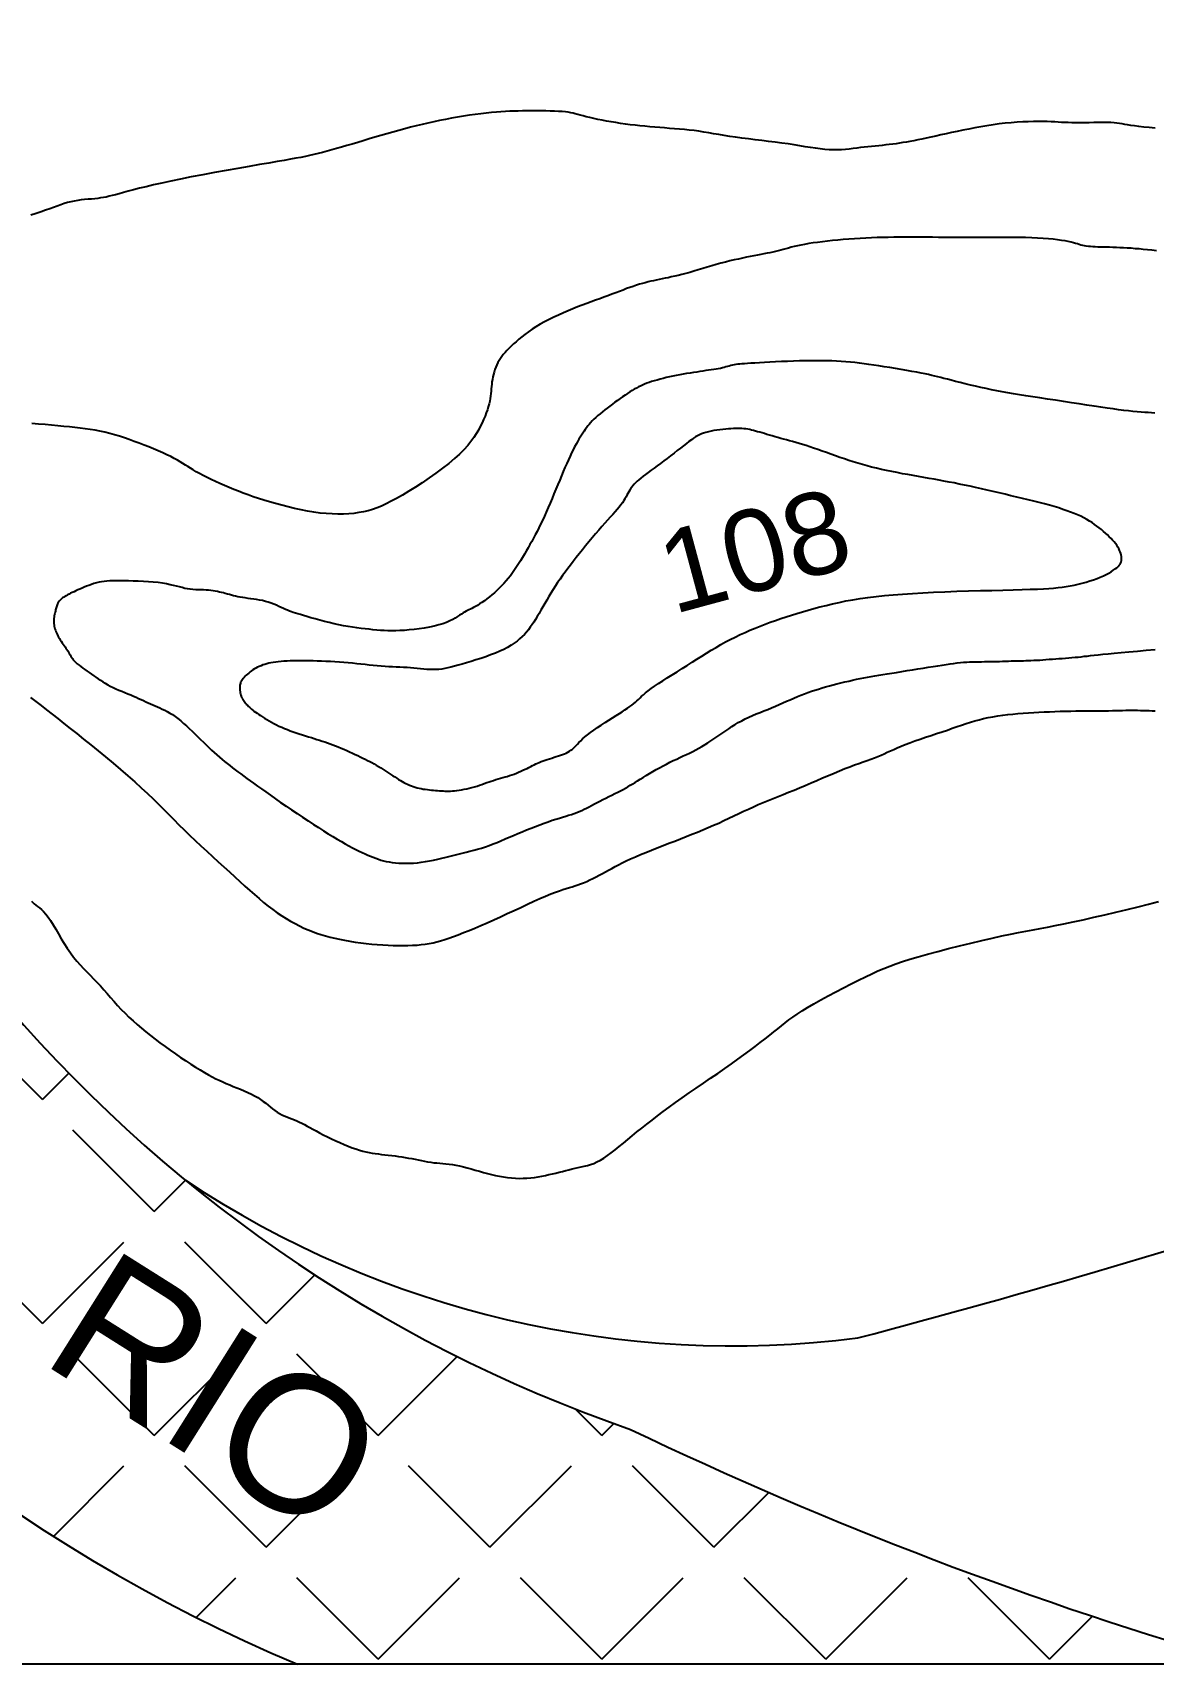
# Model space of a CAD drawing. Header units: millimetres. Extents: x 1542 to 2081, y 3896 to 4401.
# Drawn here: x 1630.3 to 1746.4, y 3895.8 to 4064.7 of the extents above; entities that cross this region are included whole.
import ezdxf

# ---------------------------------------------------------------- set-up
doc = ezdxf.new("R2010")
doc.units = ezdxf.units.MM
doc.styles.get("Standard").update_dxf_attribs({"font": 'arial.ttf'})

msp = doc.modelspace()

# ---------------------------------------------------------------- hatches: boundary and pattern name
h = msp.add_hatch()
h.set_pattern_fill('ANGLE', color=256, scale=2.346326, angle=45, style=0)
h.set_pattern_definition([(45, (1225.706, 3061.898), (-11.58884, 11.58884), [11.91934, -4.46975]), (135, (1225.706, 3061.898), (-11.58884, -11.58884), [11.91934, -4.46975])])
h.paths.add_polyline_path([(1794.44, 4379.83, -0.040356), (1693.8, 4370.17, 0.128716), (1615.81, 4351.61, 0.1728), (1577.28, 4306.39, 0.107248), (1550.97, 4109.78, -0.0141), (1553.17, 4040.29, 0.279212), (1657.74, 3895.78), (1756.1, 3895.78, -0.041783), (1692.25, 3920.11, -0.278954), (1593.21, 4039.08, 0.006976), (1590.43, 4113.05, -0.107921), (1614.09, 4292.44, -0.169399), (1634.94, 4317.2, -0.128644), (1693.59, 4330.8, 0.011402), (1723.97, 4331.91), (1722.94, 4344.14), (1743.74, 4345.89), (1744.78, 4333.48, 0.021898), (1802.62, 4341.3, 0.022463), (1855.21, 4356.72, 0.1186), (1926.58, 4401.1), (1860.63, 4401.1, -0.0272), (1842.45, 4393.96, -0.021929)])
h.paths.add_polyline_path([(1612.43, 4317.03), (1603.99, 4311.25), (1606.24, 4321.23), (1607.78, 4316.83)], flags=16)
h.paths.add_polyline_path([(1623.66, 3947.79), (1628.37, 3938.7), (1618.74, 3942.15), (1623.29, 3943.14)], flags=16)
h.paths.add_polyline_path([(1637.31, 3944.03), (1670.87, 3922.88), (1659.32, 3904.56), (1625.76, 3925.7)], flags=24)

# ---------------------------------------------------------------- linework, layer by layer
for points in [[(1541.71, 4401.1), (2080.78, 4401.1), (2080.78, 3895.78), (1541.71, 3895.78)], [(1652.97, 3998.64), (1652.83, 3998.53), (1652.69, 3998.42), (1652.56, 3998.31), (1652.43, 3998.2), (1652.32, 3998.08), (1652.21, 3997.97), (1652.12, 3997.86), (1652.04, 3997.76), (1651.97, 3997.66), (1651.91, 3997.56), (1651.86, 3997.47), (1651.83, 3997.37), (1651.8, 3997.28), (1651.78, 3997.18), (1651.77, 3997.08), (1651.77, 3996.98), (1651.77, 3996.86), (1651.77, 3996.75), (1651.78, 3996.63), (1651.8, 3996.51), (1651.82, 3996.38), (1651.85, 3996.26), (1651.88, 3996.14), (1651.92, 3996.02), (1651.97, 3995.91), (1652.02, 3995.8), (1652.08, 3995.7), (1652.14, 3995.6), (1652.21, 3995.5), (1652.28, 3995.4), (1652.35, 3995.31), (1652.43, 3995.22), (1652.51, 3995.14), (1652.59, 3995.05), (1652.68, 3994.96), (1652.77, 3994.87), (1652.87, 3994.78), (1652.99, 3994.69), (1653.11, 3994.59), (1653.24, 3994.48), (1653.39, 3994.37), (1653.56, 3994.26), (1653.73, 3994.13), (1653.92, 3994.01), (1654.13, 3993.88), (1654.34, 3993.74), (1654.56, 3993.61), (1654.8, 3993.47), (1655.04, 3993.34), (1655.3, 3993.2), (1655.56, 3993.07), (1655.83, 3992.93), (1656.11, 3992.81), (1656.4, 3992.68), (1656.7, 3992.56), (1657, 3992.44), (1657.31, 3992.32), (1657.62, 3992.22), (1657.93, 3992.11), (1658.25, 3992.01), (1658.56, 3991.91), (1658.87, 3991.82), (1659.18, 3991.73), (1659.47, 3991.64), (1659.76, 3991.55), (1660.04, 3991.47), (1660.31, 3991.38), (1660.59, 3991.29), (1660.85, 3991.2), (1661.13, 3991.1), (1661.4, 3991), (1661.68, 3990.89), (1661.96, 3990.78), (1662.26, 3990.65), (1662.55, 3990.53), (1662.85, 3990.4), (1663.14, 3990.26), (1663.43, 3990.13), (1663.71, 3990), (1663.99, 3989.87), (1664.25, 3989.74), (1664.51, 3989.62), (1664.76, 3989.5), (1665, 3989.38), (1665.23, 3989.26), (1665.46, 3989.14), (1665.69, 3989.01), (1665.91, 3988.89), (1666.14, 3988.75), (1666.36, 3988.62), (1666.58, 3988.48), (1666.79, 3988.34), (1667.01, 3988.2), (1667.22, 3988.06), (1667.42, 3987.92), (1667.63, 3987.79), (1667.82, 3987.66), (1668.02, 3987.53), (1668.21, 3987.41), (1668.4, 3987.3), (1668.58, 3987.19), (1668.77, 3987.09), (1668.96, 3986.99), (1669.15, 3986.9), (1669.34, 3986.82), (1669.54, 3986.74), (1669.74, 3986.67), (1669.94, 3986.61), (1670.14, 3986.55), (1670.35, 3986.5), (1670.56, 3986.45), (1670.77, 3986.41), (1670.98, 3986.38), (1671.2, 3986.35), (1671.41, 3986.32), (1671.62, 3986.3), (1671.84, 3986.28), (1672.04, 3986.26), (1672.25, 3986.25), (1672.44, 3986.23), (1672.63, 3986.22), (1672.82, 3986.21), (1673.01, 3986.2), (1673.19, 3986.19), (1673.39, 3986.19), (1673.58, 3986.2), (1673.79, 3986.21), (1674.01, 3986.22), (1674.24, 3986.25), (1674.49, 3986.28), (1674.74, 3986.33), (1675.01, 3986.38), (1675.27, 3986.43), (1675.54, 3986.49), (1675.81, 3986.56), (1676.08, 3986.64), (1676.34, 3986.72), (1676.59, 3986.8), (1676.84, 3986.89), (1677.09, 3986.98), (1677.34, 3987.07), (1677.58, 3987.15), (1677.82, 3987.24), (1678.06, 3987.31), (1678.29, 3987.39), (1678.53, 3987.46), (1678.77, 3987.52), (1679, 3987.59), (1679.24, 3987.66), (1679.47, 3987.72), (1679.71, 3987.8), (1679.95, 3987.88), (1680.18, 3987.96), (1680.42, 3988.05), (1680.65, 3988.15), (1680.88, 3988.25), (1681.1, 3988.35), (1681.32, 3988.45), (1681.53, 3988.55), (1681.72, 3988.65), (1681.91, 3988.74), (1682.09, 3988.83), (1682.27, 3988.92), (1682.44, 3989.01), (1682.61, 3989.09), (1682.79, 3989.17), (1682.98, 3989.25), (1683.18, 3989.33), (1683.39, 3989.41), (1683.62, 3989.48), (1683.85, 3989.55), (1684.08, 3989.62), (1684.32, 3989.7), (1684.55, 3989.77), (1684.78, 3989.84), (1684.99, 3989.91), (1685.2, 3989.99), (1685.39, 3990.06), (1685.57, 3990.14), (1685.74, 3990.23), (1685.9, 3990.32), (1686.05, 3990.42), (1686.2, 3990.52), (1686.34, 3990.64), (1686.47, 3990.77), (1686.61, 3990.91), (1686.75, 3991.06), (1686.9, 3991.22), (1687.08, 3991.4), (1687.28, 3991.6), (1687.51, 3991.8), (1687.78, 3992.03), (1688.09, 3992.26), (1688.44, 3992.51), (1688.81, 3992.77), (1689.2, 3993.03), (1689.6, 3993.29), (1690, 3993.54), (1690.38, 3993.79), (1690.74, 3994.02), (1691.08, 3994.23), (1691.38, 3994.42), (1691.66, 3994.61), (1691.92, 3994.78), (1692.15, 3994.94), (1692.37, 3995.09), (1692.56, 3995.24), (1692.74, 3995.39), (1692.9, 3995.54), (1693.06, 3995.69), (1693.22, 3995.84), (1693.39, 3996.01), (1693.58, 3996.18), (1693.8, 3996.37), (1694.06, 3996.58), (1694.36, 3996.81), (1694.72, 3997.06), (1695.12, 3997.34), (1695.57, 3997.62), (1696.04, 3997.93), (1696.54, 3998.24), (1697.05, 3998.56), (1697.58, 3998.88), (1698.09, 3999.21), (1698.61, 3999.53), (1699.11, 3999.85), (1699.61, 4000.17), (1700.1, 4000.48), (1700.6, 4000.78), (1701.09, 4001.08), (1701.58, 4001.36), (1702.08, 4001.64), (1702.57, 4001.9), (1703.08, 4002.15), (1703.58, 4002.4), (1704.1, 4002.63), (1704.61, 4002.85), (1705.13, 4003.07), (1705.65, 4003.28), (1706.18, 4003.48), (1706.71, 4003.68), (1707.25, 4003.87), (1707.79, 4004.06), (1708.34, 4004.24), (1708.9, 4004.42), (1709.46, 4004.6), (1710.04, 4004.77), (1710.63, 4004.94), (1711.23, 4005.11), (1711.85, 4005.27), (1712.49, 4005.43), (1713.15, 4005.59), (1713.83, 4005.74), (1714.53, 4005.88), (1715.27, 4006.01), (1716.03, 4006.13), (1716.83, 4006.25), (1717.66, 4006.35), (1718.54, 4006.44), (1719.45, 4006.53), (1720.42, 4006.6), (1721.43, 4006.67), (1722.5, 4006.73), (1723.62, 4006.79), (1724.8, 4006.84), (1726.02, 4006.88), (1727.25, 4006.92), (1728.47, 4006.95), (1729.66, 4006.98), (1730.8, 4007.01), (1731.85, 4007.04), (1732.8, 4007.07), (1733.64, 4007.09), (1734.37, 4007.12), (1735, 4007.15), (1735.56, 4007.18), (1736.05, 4007.22), (1736.51, 4007.27), (1736.94, 4007.32), (1737.35, 4007.38), (1737.77, 4007.45), (1738.19, 4007.53), (1738.61, 4007.63), (1739.02, 4007.73), (1739.43, 4007.83), (1739.82, 4007.95), (1740.2, 4008.07), (1740.56, 4008.2), (1740.89, 4008.34), (1741.21, 4008.48), (1741.5, 4008.62), (1741.77, 4008.77), (1742.01, 4008.91), (1742.23, 4009.06), (1742.42, 4009.2), (1742.59, 4009.33), (1742.73, 4009.46), (1742.84, 4009.58), (1742.93, 4009.7), (1743, 4009.82), (1743.05, 4009.95), (1743.08, 4010.07), (1743.1, 4010.2), (1743.1, 4010.34), (1743.08, 4010.48), (1743.06, 4010.63), (1743.02, 4010.79), (1742.96, 4010.96), (1742.89, 4011.12), (1742.81, 4011.3), (1742.71, 4011.47), (1742.6, 4011.65), (1742.47, 4011.83), (1742.33, 4012), (1742.17, 4012.18), (1742, 4012.36), (1741.82, 4012.54), (1741.63, 4012.72), (1741.43, 4012.91), (1741.22, 4013.09), (1741, 4013.27), (1740.77, 4013.45), (1740.54, 4013.63), (1740.29, 4013.81), (1740.03, 4013.99), (1739.76, 4014.16), (1739.48, 4014.33), (1739.18, 4014.49), (1738.87, 4014.65), (1738.54, 4014.8), (1738.19, 4014.95), (1737.82, 4015.09), (1737.43, 4015.23), (1737.02, 4015.37), (1736.58, 4015.51), (1736.11, 4015.65), (1735.62, 4015.79), (1735.1, 4015.93), (1734.56, 4016.07), (1734, 4016.21), (1733.43, 4016.35), (1732.84, 4016.49), (1732.24, 4016.64), (1731.63, 4016.78), (1731.02, 4016.93), (1730.4, 4017.07), (1729.79, 4017.22), (1729.18, 4017.36), (1728.57, 4017.5), (1727.98, 4017.63), (1727.4, 4017.76), (1726.83, 4017.88), (1726.28, 4017.99), (1725.74, 4018.1), (1725.22, 4018.2), (1724.7, 4018.29), (1724.19, 4018.39), (1723.67, 4018.48), (1723.15, 4018.57), (1722.62, 4018.66), (1722.07, 4018.76), (1721.52, 4018.86), (1720.96, 4018.96), (1720.4, 4019.06), (1719.85, 4019.17), (1719.29, 4019.28), (1718.75, 4019.39), (1718.22, 4019.51), (1717.71, 4019.63), (1717.21, 4019.75), (1716.73, 4019.88), (1716.25, 4020.01), (1715.78, 4020.15), (1715.31, 4020.29), (1714.85, 4020.44), (1714.38, 4020.59), (1713.92, 4020.75), (1713.45, 4020.91), (1712.98, 4021.08), (1712.52, 4021.25), (1712.07, 4021.41), (1711.63, 4021.56), (1711.2, 4021.71), (1710.79, 4021.85), (1710.41, 4021.98), (1710.04, 4022.09), (1709.69, 4022.2), (1709.35, 4022.3), (1709.02, 4022.39), (1708.71, 4022.47), (1708.4, 4022.56), (1708.09, 4022.64), (1707.79, 4022.72), (1707.49, 4022.81), (1707.2, 4022.89), (1706.92, 4022.97), (1706.64, 4023.05), (1706.37, 4023.13), (1706.11, 4023.21), (1705.86, 4023.28), (1705.63, 4023.35), (1705.4, 4023.41), (1705.19, 4023.47), (1704.98, 4023.53), (1704.78, 4023.58), (1704.58, 4023.62), (1704.38, 4023.66), (1704.18, 4023.69), (1703.98, 4023.71), (1703.78, 4023.73), (1703.57, 4023.74), (1703.35, 4023.75), (1703.13, 4023.74), (1702.89, 4023.74), (1702.64, 4023.72), (1702.37, 4023.7), (1702.09, 4023.68), (1701.79, 4023.65), (1701.49, 4023.61), (1701.18, 4023.57), (1700.88, 4023.52), (1700.59, 4023.47), (1700.31, 4023.41), (1700.05, 4023.34), (1699.81, 4023.27), (1699.59, 4023.19), (1699.39, 4023.1), (1699.18, 4022.99), (1698.98, 4022.87), (1698.77, 4022.73), (1698.54, 4022.57), (1698.29, 4022.39), (1698.02, 4022.18), (1697.72, 4021.95), (1697.41, 4021.71), (1697.08, 4021.45), (1696.74, 4021.19), (1696.39, 4020.92), (1696.04, 4020.65), (1695.69, 4020.39), (1695.34, 4020.13), (1695.01, 4019.88), (1694.68, 4019.64), (1694.37, 4019.42), (1694.07, 4019.2), (1693.8, 4018.99), (1693.54, 4018.79), (1693.31, 4018.61), (1693.1, 4018.43), (1692.91, 4018.27), (1692.75, 4018.11), (1692.6, 4017.96), (1692.47, 4017.81), (1692.36, 4017.66), (1692.25, 4017.51), (1692.15, 4017.35), (1692.06, 4017.19), (1691.97, 4017.02), (1691.87, 4016.85), (1691.77, 4016.66), (1691.66, 4016.47), (1691.54, 4016.27), (1691.4, 4016.06), (1691.25, 4015.84), (1691.07, 4015.61), (1690.86, 4015.37), (1690.64, 4015.12), (1690.4, 4014.84), (1690.13, 4014.56), (1689.86, 4014.25), (1689.56, 4013.93), (1689.26, 4013.58), (1688.94, 4013.21), (1688.61, 4012.82), (1688.27, 4012.42), (1687.93, 4012.01), (1687.59, 4011.6), (1687.26, 4011.18), (1686.93, 4010.77), (1686.61, 4010.37), (1686.31, 4009.98), (1686.01, 4009.6), (1685.73, 4009.23), (1685.46, 4008.87), (1685.19, 4008.51), (1684.94, 4008.15), (1684.69, 4007.8), (1684.45, 4007.44), (1684.22, 4007.07), (1684, 4006.7), (1683.77, 4006.34), (1683.56, 4005.97), (1683.35, 4005.61), (1683.15, 4005.26), (1682.95, 4004.92), (1682.76, 4004.59), (1682.58, 4004.28), (1682.4, 4003.98), (1682.22, 4003.7), (1682.04, 4003.43), (1681.85, 4003.16), (1681.66, 4002.91), (1681.46, 4002.66), (1681.24, 4002.42), (1681.01, 4002.19), (1680.75, 4001.95), (1680.48, 4001.73), (1680.18, 4001.5), (1679.86, 4001.29), (1679.5, 4001.08), (1679.12, 4000.87), (1678.7, 4000.67), (1678.24, 4000.48), (1677.75, 4000.29), (1677.25, 4000.11), (1676.73, 3999.94), (1676.22, 3999.78), (1675.72, 3999.62), (1675.24, 3999.48), (1674.79, 3999.35), (1674.37, 3999.23), (1673.99, 3999.12), (1673.64, 3999.03), (1673.31, 3998.95), (1672.99, 3998.88), (1672.69, 3998.83), (1672.39, 3998.8), (1672.09, 3998.77), (1671.78, 3998.77), (1671.47, 3998.78), (1671.15, 3998.8), (1670.82, 3998.83), (1670.48, 3998.86), (1670.14, 3998.89), (1669.8, 3998.93), (1669.45, 3998.96), (1669.09, 3998.98), (1668.72, 3999), (1668.35, 3999.02), (1667.98, 3999.04), (1667.6, 3999.05), (1667.21, 3999.07), (1666.82, 3999.09), (1666.42, 3999.12), (1666.01, 3999.16), (1665.6, 3999.2), (1665.18, 3999.24), (1664.75, 3999.29), (1664.32, 3999.34), (1663.88, 3999.39), (1663.44, 3999.43), (1662.99, 3999.48), (1662.53, 3999.52), (1662.08, 3999.55), (1661.61, 3999.58), (1661.15, 3999.61), (1660.69, 3999.63), (1660.24, 3999.65), (1659.79, 3999.66), (1659.36, 3999.67), (1658.93, 3999.68), (1658.51, 3999.69), (1658.11, 3999.69), (1657.73, 3999.69), (1657.35, 3999.68), (1657, 3999.67), (1656.66, 3999.66), (1656.34, 3999.64), (1656.04, 3999.62), (1655.75, 3999.59), (1655.49, 3999.56), (1655.24, 3999.52), (1655, 3999.48), (1654.78, 3999.43), (1654.56, 3999.38), (1654.36, 3999.32), (1654.16, 3999.26), (1653.97, 3999.18), (1653.79, 3999.11), (1653.61, 3999.02), (1653.44, 3998.93), (1653.28, 3998.84), (1653.12, 3998.74)]]:
    msp.add_lwpolyline(points, close=True)
for points in [[(1694.7, 4370.15, 0.130153), (1615.81, 4351.61, 0.1728), (1577.28, 4306.39, 0.107248), (1550.97, 4109.78, -0.0141), (1553.17, 4040.29, 0.279212), (1657.74, 3895.78, 0.279212)], [(1693.59, 4330.8, 0.128644), (1634.94, 4317.2, 0.169399), (1614.09, 4292.44, 0.107921), (1590.43, 4113.05, -0.006976), (1593.21, 4039.08, 0.278954), (1692.25, 3920.11, 0.041783), (1756.1, 3895.78, 0.041783)], [(1646.15, 3945.9, 0.180187), (1715.78, 3929.57, 0.013915), (1767.95, 3944.93, 0.024381), (1824.87, 3956.68, 0.105832), (1874.39, 3978.54, -0.096022), (1929.42, 4002.55, 0.013555), (1992.82, 4016.46, 0.08117), (2045.34, 4038.8, -0.123479), (2080.11, 4055.63, -0.568456)]]:
    msp.add_lwpolyline(points, format="xyb")
for points in [[(1746.56, 4054.84), (1745.95, 4054.9), (1745.39, 4054.95), (1744.88, 4055.01), (1744.43, 4055.07), (1744.05, 4055.12), (1743.71, 4055.18), (1743.42, 4055.23), (1743.15, 4055.28), (1742.88, 4055.33), (1742.61, 4055.37), (1742.31, 4055.4), (1741.97, 4055.42), (1741.59, 4055.43), (1741.16, 4055.43), (1740.7, 4055.42), (1740.22, 4055.41), (1739.73, 4055.4), (1739.25, 4055.39), (1738.78, 4055.39), (1738.34, 4055.39), (1737.94, 4055.39), (1737.57, 4055.41), (1737.21, 4055.42), (1736.87, 4055.44), (1736.52, 4055.47), (1736.17, 4055.49), (1735.79, 4055.51), (1735.39, 4055.52), (1734.95, 4055.53), (1734.47, 4055.53), (1733.96, 4055.53), (1733.42, 4055.51), (1732.85, 4055.49), (1732.27, 4055.45), (1731.66, 4055.4), (1731.05, 4055.34), (1730.42, 4055.27), (1729.78, 4055.18), (1729.15, 4055.08), (1728.51, 4054.97), (1727.88, 4054.86), (1727.26, 4054.74), (1726.64, 4054.62), (1726.05, 4054.5), (1725.47, 4054.38), (1724.91, 4054.26), (1724.37, 4054.14), (1723.85, 4054.02), (1723.35, 4053.91), (1722.87, 4053.81), (1722.42, 4053.71), (1721.98, 4053.62), (1721.57, 4053.54), (1721.18, 4053.47), (1720.81, 4053.4), (1720.44, 4053.34), (1720.09, 4053.28), (1719.74, 4053.23), (1719.39, 4053.18), (1719.04, 4053.14), (1718.68, 4053.1), (1718.31, 4053.06), (1717.94, 4053.02), (1717.57, 4052.99), (1717.19, 4052.95), (1716.81, 4052.91), (1716.43, 4052.87), (1716.05, 4052.83), (1715.66, 4052.78), (1715.28, 4052.73), (1714.89, 4052.68), (1714.49, 4052.64), (1714.09, 4052.61), (1713.67, 4052.59), (1713.25, 4052.59), (1712.81, 4052.6), (1712.35, 4052.64), (1711.88, 4052.69), (1711.39, 4052.75), (1710.88, 4052.83), (1710.34, 4052.92), (1709.77, 4053.01), (1709.18, 4053.1), (1708.56, 4053.2), (1707.9, 4053.29), (1707.22, 4053.38), (1706.53, 4053.46), (1705.83, 4053.55), (1705.13, 4053.63), (1704.44, 4053.72), (1703.77, 4053.8), (1703.12, 4053.89), (1702.51, 4053.98), (1701.93, 4054.07), (1701.38, 4054.17), (1700.84, 4054.26), (1700.33, 4054.34), (1699.82, 4054.43), (1699.32, 4054.51), (1698.82, 4054.58), (1698.32, 4054.64), (1697.81, 4054.69), (1697.31, 4054.74), (1696.79, 4054.78), (1696.28, 4054.82), (1695.77, 4054.86), (1695.26, 4054.9), (1694.74, 4054.94), (1694.23, 4054.99), (1693.72, 4055.03), (1693.21, 4055.08), (1692.71, 4055.14), (1692.2, 4055.2), (1691.71, 4055.26), (1691.21, 4055.33), (1690.72, 4055.41), (1690.23, 4055.49), (1689.75, 4055.57), (1689.29, 4055.66), (1688.84, 4055.75), (1688.42, 4055.84), (1688.02, 4055.93), (1687.65, 4056.02), (1687.32, 4056.1), (1687.03, 4056.18), (1686.77, 4056.25), (1686.52, 4056.32), (1686.28, 4056.38), (1686.04, 4056.43), (1685.78, 4056.48), (1685.49, 4056.52), (1685.16, 4056.55), (1684.79, 4056.58), (1684.38, 4056.6), (1683.93, 4056.61), (1683.46, 4056.62), (1682.97, 4056.63), (1682.48, 4056.63), (1681.99, 4056.63), (1681.51, 4056.62), (1681.05, 4056.62), (1680.6, 4056.61), (1680.16, 4056.6), (1679.72, 4056.59), (1679.28, 4056.57), (1678.82, 4056.54), (1678.34, 4056.51), (1677.83, 4056.46), (1677.3, 4056.4), (1676.74, 4056.33), (1676.15, 4056.26), (1675.55, 4056.17), (1674.94, 4056.07), (1674.32, 4055.97), (1673.69, 4055.86), (1673.07, 4055.74), (1672.46, 4055.62), (1671.85, 4055.5), (1671.25, 4055.36), (1670.65, 4055.22), (1670.05, 4055.08), (1669.45, 4054.93), (1668.85, 4054.77), (1668.24, 4054.6), (1667.62, 4054.43), (1667.01, 4054.26), (1666.39, 4054.08), (1665.77, 4053.9), (1665.16, 4053.72), (1664.56, 4053.54), (1663.98, 4053.36), (1663.41, 4053.19), (1662.85, 4053.03), (1662.32, 4052.87), (1661.8, 4052.72), (1661.3, 4052.58), (1660.81, 4052.45), (1660.34, 4052.32), (1659.88, 4052.2), (1659.44, 4052.1), (1659, 4052), (1658.56, 4051.91), (1658.1, 4051.81), (1657.59, 4051.72), (1657.02, 4051.62), (1656.38, 4051.5), (1655.64, 4051.38), (1654.79, 4051.23), (1653.81, 4051.06), (1652.73, 4050.88), (1651.57, 4050.67), (1650.36, 4050.46), (1649.14, 4050.24), (1647.93, 4050.01), (1646.75, 4049.79), (1645.64, 4049.57), (1644.62, 4049.36), (1643.68, 4049.15), (1642.84, 4048.96), (1642.07, 4048.78), (1641.38, 4048.61), (1640.76, 4048.45), (1640.2, 4048.3), (1639.72, 4048.17), (1639.28, 4048.05), (1638.9, 4047.95), (1638.55, 4047.86), (1638.24, 4047.78), (1637.94, 4047.71), (1637.65, 4047.66), (1637.36, 4047.61), (1637.06, 4047.57), (1636.74, 4047.53), (1636.41, 4047.5), (1636.06, 4047.47), (1635.7, 4047.44), (1635.34, 4047.4), (1634.98, 4047.35), (1634.62, 4047.29), (1634.26, 4047.22), (1633.91, 4047.13), (1633.57, 4047.03), (1633.22, 4046.91), (1632.86, 4046.77), (1632.49, 4046.63), (1632.09, 4046.48), (1631.66, 4046.33), (1631.19, 4046.17), (1630.68, 4046), (1630.14, 4045.84)], [(1746.72, 4042.13), (1746.24, 4042.19), (1745.78, 4042.24), (1745.33, 4042.29), (1744.9, 4042.33), (1744.49, 4042.36), (1744.08, 4042.4), (1743.68, 4042.42), (1743.29, 4042.44), (1742.91, 4042.46), (1742.55, 4042.48), (1742.19, 4042.49), (1741.85, 4042.5), (1741.52, 4042.51), (1741.2, 4042.51), (1740.91, 4042.52), (1740.62, 4042.53), (1740.36, 4042.54), (1740.11, 4042.56), (1739.87, 4042.57), (1739.65, 4042.6), (1739.44, 4042.62), (1739.25, 4042.66), (1739.07, 4042.7), (1738.89, 4042.74), (1738.71, 4042.79), (1738.53, 4042.85), (1738.33, 4042.91), (1738.11, 4042.97), (1737.86, 4043.03), (1737.57, 4043.1), (1737.24, 4043.16), (1736.87, 4043.22), (1736.46, 4043.28), (1736, 4043.33), (1735.51, 4043.38), (1734.98, 4043.43), (1734.4, 4043.46), (1733.79, 4043.49), (1733.15, 4043.51), (1732.47, 4043.52), (1731.77, 4043.52), (1731.05, 4043.52), (1730.32, 4043.52), (1729.59, 4043.51), (1728.86, 4043.51), (1728.14, 4043.5), (1727.43, 4043.5), (1726.74, 4043.5), (1726.07, 4043.51), (1725.41, 4043.52), (1724.77, 4043.52), (1724.14, 4043.53), (1723.52, 4043.54), (1722.92, 4043.55), (1722.33, 4043.55), (1721.75, 4043.55), (1721.18, 4043.56), (1720.62, 4043.55), (1720.05, 4043.55), (1719.49, 4043.54), (1718.92, 4043.53), (1718.35, 4043.52), (1717.77, 4043.5), (1717.19, 4043.48), (1716.6, 4043.45), (1716.01, 4043.42), (1715.42, 4043.38), (1714.84, 4043.34), (1714.27, 4043.3), (1713.71, 4043.25), (1713.16, 4043.2), (1712.62, 4043.14), (1712.11, 4043.08), (1711.61, 4043.01), (1711.14, 4042.95), (1710.69, 4042.88), (1710.27, 4042.8), (1709.88, 4042.73), (1709.52, 4042.65), (1709.19, 4042.58), (1708.89, 4042.5), (1708.6, 4042.42), (1708.32, 4042.35), (1708.06, 4042.27), (1707.79, 4042.2), (1707.53, 4042.13), (1707.25, 4042.07), (1706.97, 4042), (1706.68, 4041.94), (1706.38, 4041.88), (1706.06, 4041.82), (1705.73, 4041.76), (1705.39, 4041.69), (1705.02, 4041.62), (1704.64, 4041.55), (1704.25, 4041.47), (1703.83, 4041.38), (1703.41, 4041.29), (1702.97, 4041.19), (1702.52, 4041.09), (1702.06, 4040.98), (1701.59, 4040.85), (1701.12, 4040.73), (1700.65, 4040.59), (1700.18, 4040.45), (1699.71, 4040.31), (1699.25, 4040.17), (1698.8, 4040.04), (1698.37, 4039.91), (1697.95, 4039.79), (1697.55, 4039.69), (1697.17, 4039.59), (1696.81, 4039.5), (1696.46, 4039.43), (1696.13, 4039.35), (1695.81, 4039.29), (1695.5, 4039.22), (1695.2, 4039.16), (1694.9, 4039.1), (1694.62, 4039.04), (1694.33, 4038.98), (1694.05, 4038.91), (1693.76, 4038.84), (1693.46, 4038.76), (1693.16, 4038.67), (1692.85, 4038.57), (1692.52, 4038.46), (1692.18, 4038.35), (1691.83, 4038.22), (1691.47, 4038.08), (1691.09, 4037.94), (1690.7, 4037.79), (1690.3, 4037.64), (1689.89, 4037.49), (1689.47, 4037.34), (1689.05, 4037.18), (1688.61, 4037.02), (1688.16, 4036.86), (1687.7, 4036.69), (1687.23, 4036.52), (1686.75, 4036.33), (1686.27, 4036.14), (1685.77, 4035.93), (1685.28, 4035.72), (1684.78, 4035.49), (1684.28, 4035.26), (1683.8, 4035.02), (1683.33, 4034.78), (1682.87, 4034.53), (1682.44, 4034.27), (1682.04, 4034.01), (1681.66, 4033.75), (1681.3, 4033.49), (1680.97, 4033.24), (1680.67, 4032.98), (1680.38, 4032.73), (1680.12, 4032.49), (1679.87, 4032.26), (1679.64, 4032.04), (1679.43, 4031.82), (1679.24, 4031.62), (1679.06, 4031.41), (1678.9, 4031.2), (1678.76, 4031), (1678.62, 4030.78), (1678.5, 4030.56), (1678.38, 4030.33), (1678.28, 4030.09), (1678.19, 4029.84), (1678.11, 4029.59), (1678.04, 4029.33), (1677.98, 4029.08), (1677.93, 4028.82), (1677.89, 4028.57), (1677.86, 4028.33), (1677.84, 4028.09), (1677.82, 4027.84), (1677.8, 4027.6), (1677.78, 4027.36), (1677.75, 4027.1), (1677.71, 4026.84), (1677.66, 4026.57), (1677.59, 4026.28), (1677.51, 4025.99), (1677.41, 4025.68), (1677.3, 4025.35), (1677.17, 4025.02), (1677.02, 4024.67), (1676.86, 4024.32), (1676.68, 4023.96), (1676.48, 4023.58), (1676.25, 4023.2), (1676, 4022.81), (1675.7, 4022.4), (1675.37, 4021.98), (1674.97, 4021.54), (1674.52, 4021.09), (1674.01, 4020.62), (1673.42, 4020.13), (1672.77, 4019.62), (1672.09, 4019.12), (1671.38, 4018.62), (1670.66, 4018.13), (1669.95, 4017.67), (1669.26, 4017.24), (1668.61, 4016.85), (1668.01, 4016.5), (1667.46, 4016.2), (1666.94, 4015.94), (1666.45, 4015.71), (1665.98, 4015.52), (1665.52, 4015.36), (1665.06, 4015.23), (1664.58, 4015.12), (1664.09, 4015.03), (1663.58, 4014.95), (1663.05, 4014.9), (1662.5, 4014.88), (1661.93, 4014.87), (1661.34, 4014.89), (1660.73, 4014.93), (1660.1, 4014.99), (1659.45, 4015.08), (1658.79, 4015.19), (1658.12, 4015.32), (1657.44, 4015.47), (1656.78, 4015.63), (1656.12, 4015.79), (1655.48, 4015.97), (1654.86, 4016.15), (1654.27, 4016.33), (1653.7, 4016.5), (1653.16, 4016.68), (1652.64, 4016.87), (1652.13, 4017.05), (1651.63, 4017.24), (1651.15, 4017.44), (1650.66, 4017.63), (1650.18, 4017.84), (1649.71, 4018.05), (1649.25, 4018.26), (1648.8, 4018.46), (1648.38, 4018.67), (1647.97, 4018.88), (1647.6, 4019.08), (1647.25, 4019.27), (1646.94, 4019.45), (1646.66, 4019.62), (1646.4, 4019.79), (1646.14, 4019.96), (1645.88, 4020.13), (1645.61, 4020.29), (1645.31, 4020.47), (1644.99, 4020.65), (1644.62, 4020.83), (1644.22, 4021.03), (1643.79, 4021.22), (1643.33, 4021.43), (1642.85, 4021.63), (1642.36, 4021.83), (1641.86, 4022.03), (1641.35, 4022.22), (1640.84, 4022.41), (1640.33, 4022.59), (1639.82, 4022.77), (1639.31, 4022.93), (1638.81, 4023.08), (1638.3, 4023.22), (1637.79, 4023.35), (1637.29, 4023.46), (1636.78, 4023.56), (1636.27, 4023.65), (1635.75, 4023.72), (1635.23, 4023.79), (1634.68, 4023.85), (1634.12, 4023.91), (1633.53, 4023.96), (1632.91, 4024.02), (1632.27, 4024.08), (1631.6, 4024.14), (1630.92, 4024.2), (1630.23, 4024.25)], [(1746.53, 4025.34), (1746.2, 4025.36), (1745.86, 4025.38), (1745.5, 4025.4), (1745.11, 4025.43), (1744.71, 4025.46), (1744.27, 4025.51), (1743.81, 4025.56), (1743.32, 4025.62), (1742.79, 4025.69), (1742.22, 4025.77), (1741.61, 4025.86), (1740.96, 4025.95), (1740.25, 4026.05), (1739.5, 4026.17), (1738.71, 4026.28), (1737.9, 4026.41), (1737.07, 4026.53), (1736.24, 4026.66), (1735.43, 4026.78), (1734.64, 4026.9), (1733.89, 4027.02), (1733.18, 4027.13), (1732.52, 4027.24), (1731.89, 4027.34), (1731.3, 4027.44), (1730.73, 4027.55), (1730.17, 4027.65), (1729.62, 4027.76), (1729.07, 4027.87), (1728.52, 4027.99), (1727.97, 4028.12), (1727.43, 4028.24), (1726.9, 4028.37), (1726.39, 4028.5), (1725.91, 4028.62), (1725.46, 4028.73), (1725.05, 4028.84), (1724.69, 4028.93), (1724.36, 4029.02), (1724.05, 4029.1), (1723.74, 4029.17), (1723.44, 4029.24), (1723.11, 4029.32), (1722.75, 4029.39), (1722.34, 4029.47), (1721.88, 4029.56), (1721.38, 4029.65), (1720.84, 4029.75), (1720.27, 4029.85), (1719.69, 4029.95), (1719.1, 4030.05), (1718.52, 4030.14), (1717.96, 4030.23), (1717.43, 4030.31), (1716.92, 4030.38), (1716.43, 4030.45), (1715.95, 4030.51), (1715.48, 4030.57), (1715.01, 4030.61), (1714.54, 4030.65), (1714.06, 4030.69), (1713.57, 4030.71), (1713.07, 4030.74), (1712.55, 4030.75), (1712.01, 4030.76), (1711.47, 4030.76), (1710.9, 4030.76), (1710.32, 4030.75), (1709.72, 4030.74), (1709.1, 4030.72), (1708.48, 4030.69), (1707.86, 4030.67), (1707.25, 4030.64), (1706.66, 4030.61), (1706.1, 4030.58), (1705.59, 4030.55), (1705.12, 4030.52), (1704.71, 4030.5), (1704.36, 4030.47), (1704.05, 4030.45), (1703.78, 4030.43), (1703.55, 4030.41), (1703.34, 4030.39), (1703.15, 4030.36), (1702.97, 4030.33), (1702.8, 4030.3), (1702.63, 4030.26), (1702.46, 4030.21), (1702.29, 4030.16), (1702.12, 4030.12), (1701.94, 4030.07), (1701.75, 4030.02), (1701.55, 4029.97), (1701.33, 4029.93), (1701.1, 4029.89), (1700.85, 4029.85), (1700.59, 4029.81), (1700.32, 4029.77), (1700.03, 4029.73), (1699.73, 4029.69), (1699.41, 4029.64), (1699.09, 4029.59), (1698.75, 4029.54), (1698.4, 4029.48), (1698.05, 4029.42), (1697.69, 4029.36), (1697.33, 4029.3), (1696.98, 4029.23), (1696.62, 4029.16), (1696.28, 4029.08), (1695.94, 4029.01), (1695.61, 4028.93), (1695.29, 4028.85), (1694.99, 4028.76), (1694.7, 4028.68), (1694.42, 4028.6), (1694.16, 4028.51), (1693.92, 4028.42), (1693.69, 4028.33), (1693.47, 4028.24), (1693.26, 4028.14), (1693.05, 4028.04), (1692.84, 4027.92), (1692.63, 4027.8), (1692.41, 4027.67), (1692.17, 4027.52), (1691.93, 4027.36), (1691.68, 4027.2), (1691.42, 4027.02), (1691.16, 4026.84), (1690.89, 4026.65), (1690.62, 4026.46), (1690.36, 4026.26), (1690.09, 4026.06), (1689.83, 4025.86), (1689.57, 4025.66), (1689.32, 4025.46), (1689.08, 4025.26), (1688.85, 4025.07), (1688.64, 4024.88), (1688.44, 4024.69), (1688.26, 4024.52), (1688.1, 4024.34), (1687.95, 4024.17), (1687.81, 4024), (1687.68, 4023.82), (1687.55, 4023.64), (1687.43, 4023.46), (1687.3, 4023.27), (1687.17, 4023.06), (1687.03, 4022.85), (1686.89, 4022.62), (1686.75, 4022.37), (1686.6, 4022.11), (1686.45, 4021.83), (1686.29, 4021.53), (1686.13, 4021.21), (1685.97, 4020.86), (1685.8, 4020.49), (1685.63, 4020.11), (1685.45, 4019.7), (1685.27, 4019.28), (1685.08, 4018.84), (1684.9, 4018.39), (1684.7, 4017.93), (1684.51, 4017.46), (1684.31, 4016.98), (1684.11, 4016.5), (1683.91, 4016.02), (1683.71, 4015.55), (1683.51, 4015.09), (1683.32, 4014.65), (1683.12, 4014.23), (1682.93, 4013.82), (1682.74, 4013.44), (1682.56, 4013.08), (1682.37, 4012.73), (1682.19, 4012.38), (1682, 4012.05), (1681.81, 4011.72), (1681.63, 4011.39), (1681.43, 4011.05), (1681.24, 4010.72), (1681.04, 4010.38), (1680.84, 4010.05), (1680.64, 4009.72), (1680.43, 4009.4), (1680.22, 4009.09), (1680.01, 4008.79), (1679.79, 4008.5), (1679.57, 4008.22), (1679.34, 4007.95), (1679.11, 4007.69), (1678.88, 4007.45), (1678.64, 4007.2), (1678.39, 4006.97), (1678.14, 4006.74), (1677.88, 4006.52), (1677.62, 4006.31), (1677.36, 4006.1), (1677.1, 4005.91), (1676.85, 4005.73), (1676.61, 4005.57), (1676.39, 4005.42), (1676.18, 4005.3), (1675.99, 4005.19), (1675.81, 4005.1), (1675.65, 4005.02), (1675.5, 4004.95), (1675.35, 4004.88), (1675.2, 4004.81), (1675.05, 4004.73), (1674.89, 4004.64), (1674.72, 4004.52), (1674.53, 4004.4), (1674.32, 4004.26), (1674.09, 4004.11), (1673.82, 4003.96), (1673.52, 4003.81), (1673.18, 4003.67), (1672.8, 4003.53), (1672.37, 4003.4), (1671.9, 4003.28), (1671.4, 4003.18), (1670.88, 4003.08), (1670.36, 4003), (1669.83, 4002.94), (1669.32, 4002.88), (1668.82, 4002.84), (1668.36, 4002.81), (1667.92, 4002.8), (1667.51, 4002.8), (1667.11, 4002.8), (1666.72, 4002.82), (1666.33, 4002.84), (1665.95, 4002.87), (1665.56, 4002.91), (1665.16, 4002.95), (1664.75, 4002.99), (1664.33, 4003.04), (1663.9, 4003.09), (1663.45, 4003.16), (1662.99, 4003.23), (1662.52, 4003.32), (1662.04, 4003.41), (1661.54, 4003.52), (1661.04, 4003.64), (1660.54, 4003.77), (1660.05, 4003.9), (1659.58, 4004.03), (1659.14, 4004.15), (1658.73, 4004.27), (1658.36, 4004.37), (1658.05, 4004.47), (1657.77, 4004.55), (1657.53, 4004.63), (1657.31, 4004.7), (1657.11, 4004.77), (1656.92, 4004.84), (1656.72, 4004.92), (1656.52, 4005.01), (1656.3, 4005.1), (1656.07, 4005.21), (1655.82, 4005.32), (1655.56, 4005.44), (1655.29, 4005.55), (1655.01, 4005.65), (1654.72, 4005.75), (1654.42, 4005.84), (1654.12, 4005.92), (1653.82, 4005.98), (1653.51, 4006.03), (1653.21, 4006.07), (1652.91, 4006.11), (1652.62, 4006.15), (1652.34, 4006.19), (1652.07, 4006.23), (1651.82, 4006.27), (1651.57, 4006.32), (1651.34, 4006.37), (1651.11, 4006.43), (1650.9, 4006.48), (1650.69, 4006.54), (1650.48, 4006.6), (1650.27, 4006.65), (1650.07, 4006.71), (1649.86, 4006.76), (1649.66, 4006.81), (1649.45, 4006.86), (1649.23, 4006.9), (1649.01, 4006.93), (1648.78, 4006.96), (1648.54, 4006.99), (1648.28, 4007), (1648.02, 4007.02), (1647.76, 4007.02), (1647.48, 4007.03), (1647.2, 4007.05), (1646.92, 4007.07), (1646.64, 4007.1), (1646.37, 4007.14), (1646.09, 4007.19), (1645.81, 4007.26), (1645.53, 4007.33), (1645.23, 4007.41), (1644.9, 4007.49), (1644.56, 4007.57), (1644.18, 4007.65), (1643.76, 4007.72), (1643.3, 4007.78), (1642.81, 4007.83), (1642.3, 4007.87), (1641.78, 4007.9), (1641.25, 4007.93), (1640.74, 4007.94), (1640.25, 4007.96), (1639.79, 4007.97), (1639.37, 4007.98), (1638.99, 4007.98), (1638.64, 4007.97), (1638.32, 4007.96), (1638.01, 4007.94), (1637.73, 4007.91), (1637.46, 4007.87), (1637.19, 4007.82), (1636.93, 4007.76), (1636.66, 4007.68), (1636.4, 4007.6), (1636.15, 4007.5), (1635.9, 4007.41), (1635.66, 4007.31), (1635.43, 4007.21), (1635.2, 4007.11), (1634.99, 4007.02), (1634.79, 4006.93), (1634.6, 4006.84), (1634.42, 4006.76), (1634.25, 4006.68), (1634.09, 4006.6), (1633.93, 4006.52), (1633.79, 4006.43), (1633.66, 4006.35), (1633.54, 4006.27), (1633.42, 4006.19), (1633.32, 4006.1), (1633.22, 4006.02), (1633.14, 4005.93), (1633.06, 4005.85), (1632.99, 4005.76), (1632.94, 4005.67), (1632.89, 4005.58), (1632.85, 4005.48), (1632.81, 4005.38), (1632.78, 4005.28), (1632.75, 4005.18), (1632.72, 4005.07), (1632.7, 4004.96), (1632.67, 4004.84), (1632.64, 4004.72), (1632.61, 4004.6), (1632.59, 4004.47), (1632.56, 4004.34), (1632.54, 4004.21), (1632.52, 4004.07), (1632.51, 4003.94), (1632.51, 4003.81), (1632.51, 4003.67), (1632.52, 4003.54), (1632.53, 4003.4), (1632.55, 4003.27), (1632.58, 4003.13), (1632.62, 4002.99), (1632.67, 4002.85), (1632.72, 4002.71), (1632.78, 4002.57), (1632.85, 4002.43), (1632.93, 4002.28), (1633.01, 4002.14), (1633.09, 4002), (1633.18, 4001.85), (1633.28, 4001.71), (1633.37, 4001.56), (1633.47, 4001.42), (1633.57, 4001.27), (1633.67, 4001.13), (1633.76, 4000.99), (1633.86, 4000.85), (1633.95, 4000.71), (1634.03, 4000.57), (1634.11, 4000.44), (1634.19, 4000.31), (1634.26, 4000.18), (1634.34, 4000.05), (1634.43, 3999.92), (1634.53, 3999.79), (1634.65, 3999.65), (1634.79, 3999.52), (1634.94, 3999.37), (1635.12, 3999.23), (1635.31, 3999.08), (1635.51, 3998.93), (1635.73, 3998.77), (1635.95, 3998.62), (1636.18, 3998.46), (1636.41, 3998.3), (1636.64, 3998.14), (1636.87, 3997.98), (1637.1, 3997.82), (1637.34, 3997.67), (1637.58, 3997.51), (1637.83, 3997.36), (1638.09, 3997.21), (1638.36, 3997.07), (1638.65, 3996.93), (1638.94, 3996.79), (1639.25, 3996.66), (1639.56, 3996.53), (1639.86, 3996.4), (1640.17, 3996.28), (1640.47, 3996.16), (1640.75, 3996.04), (1641.03, 3995.91), (1641.29, 3995.79), (1641.55, 3995.68), (1641.8, 3995.56), (1642.04, 3995.44), (1642.28, 3995.33), (1642.51, 3995.22), (1642.75, 3995.12), (1642.99, 3995.01), (1643.23, 3994.91), (1643.48, 3994.81), (1643.73, 3994.69), (1643.99, 3994.57), (1644.25, 3994.44), (1644.52, 3994.28), (1644.79, 3994.11), (1645.07, 3993.91), (1645.36, 3993.7), (1645.65, 3993.46), (1645.94, 3993.21), (1646.24, 3992.95), (1646.54, 3992.67), (1646.83, 3992.4), (1647.13, 3992.11), (1647.42, 3991.83), (1647.71, 3991.55), (1648, 3991.27), (1648.28, 3990.99), (1648.56, 3990.72), (1648.84, 3990.45), (1649.12, 3990.2), (1649.39, 3989.95), (1649.66, 3989.71), (1649.93, 3989.48), (1650.2, 3989.26), (1650.47, 3989.04), (1650.74, 3988.83), (1651.02, 3988.61), (1651.3, 3988.4), (1651.58, 3988.19), (1651.88, 3987.97), (1652.18, 3987.74), (1652.5, 3987.51), (1652.84, 3987.26), (1653.2, 3987), (1653.59, 3986.72), (1654.01, 3986.43), (1654.46, 3986.11), (1654.94, 3985.77), (1655.46, 3985.4), (1656, 3985.03), (1656.56, 3984.64), (1657.14, 3984.25), (1657.71, 3983.86), (1658.28, 3983.48), (1658.85, 3983.11), (1659.39, 3982.75), (1659.92, 3982.41), (1660.43, 3982.09), (1660.93, 3981.78), (1661.4, 3981.49), (1661.85, 3981.22), (1662.29, 3980.97), (1662.69, 3980.74), (1663.08, 3980.53), (1663.45, 3980.33), (1663.79, 3980.15), (1664.12, 3979.99), (1664.44, 3979.84), (1664.74, 3979.7), (1665.03, 3979.57), (1665.31, 3979.46), (1665.58, 3979.35), (1665.85, 3979.24), (1666.12, 3979.15), (1666.38, 3979.06), (1666.66, 3978.99), (1666.94, 3978.92), (1667.24, 3978.86), (1667.55, 3978.81), (1667.88, 3978.77), (1668.23, 3978.74), (1668.59, 3978.72), (1668.96, 3978.72), (1669.35, 3978.72), (1669.75, 3978.74), (1670.16, 3978.78), (1670.57, 3978.82), (1670.99, 3978.89), (1671.42, 3978.96), (1671.84, 3979.05), (1672.27, 3979.14), (1672.7, 3979.24), (1673.13, 3979.35), (1673.55, 3979.45), (1673.97, 3979.56), (1674.39, 3979.66), (1674.79, 3979.76), (1675.2, 3979.86), (1675.6, 3979.96), (1676, 3980.07), (1676.4, 3980.18), (1676.8, 3980.3), (1677.2, 3980.43), (1677.6, 3980.58), (1678.01, 3980.73), (1678.41, 3980.89), (1678.82, 3981.06), (1679.24, 3981.24), (1679.67, 3981.42), (1680.1, 3981.61), (1680.55, 3981.79), (1681, 3981.98), (1681.46, 3982.17), (1681.93, 3982.36), (1682.39, 3982.54), (1682.84, 3982.71), (1683.29, 3982.88), (1683.71, 3983.03), (1684.12, 3983.17), (1684.51, 3983.29), (1684.87, 3983.4), (1685.2, 3983.5), (1685.53, 3983.6), (1685.83, 3983.69), (1686.12, 3983.78), (1686.4, 3983.87), (1686.67, 3983.97), (1686.93, 3984.08), (1687.19, 3984.19), (1687.44, 3984.31), (1687.69, 3984.44), (1687.95, 3984.58), (1688.21, 3984.72), (1688.49, 3984.86), (1688.77, 3985.01), (1689.06, 3985.16), (1689.37, 3985.32), (1689.68, 3985.47), (1690, 3985.63), (1690.31, 3985.78), (1690.62, 3985.93), (1690.91, 3986.08), (1691.2, 3986.23), (1691.46, 3986.37), (1691.72, 3986.51), (1691.97, 3986.65), (1692.21, 3986.8), (1692.46, 3986.94), (1692.71, 3987.1), (1692.97, 3987.26), (1693.25, 3987.43), (1693.55, 3987.62), (1693.87, 3987.81), (1694.2, 3988.01), (1694.54, 3988.21), (1694.89, 3988.42), (1695.25, 3988.62), (1695.61, 3988.82), (1695.97, 3989), (1696.32, 3989.18), (1696.67, 3989.35), (1697.02, 3989.51), (1697.36, 3989.67), (1697.69, 3989.83), (1698.03, 3989.98), (1698.36, 3990.14), (1698.68, 3990.3), (1699, 3990.47), (1699.32, 3990.64), (1699.63, 3990.82), (1699.95, 3991.01), (1700.26, 3991.2), (1700.56, 3991.39), (1700.87, 3991.6), (1701.17, 3991.8), (1701.48, 3992.02), (1701.78, 3992.23), (1702.09, 3992.45), (1702.41, 3992.66), (1702.73, 3992.88), (1703.06, 3993.08), (1703.4, 3993.29), (1703.75, 3993.48), (1704.11, 3993.67), (1704.49, 3993.84), (1704.87, 3994.01), (1705.26, 3994.18), (1705.66, 3994.34), (1706.06, 3994.5), (1706.46, 3994.66), (1706.85, 3994.83), (1707.25, 3994.99), (1707.64, 3995.16), (1708.02, 3995.33), (1708.4, 3995.5), (1708.78, 3995.66), (1709.15, 3995.82), (1709.52, 3995.98), (1709.89, 3996.13), (1710.25, 3996.27), (1710.61, 3996.4), (1710.97, 3996.53), (1711.34, 3996.65), (1711.7, 3996.76), (1712.07, 3996.88), (1712.44, 3996.98), (1712.83, 3997.09), (1713.22, 3997.2), (1713.61, 3997.3), (1714.02, 3997.4), (1714.42, 3997.5), (1714.83, 3997.59), (1715.23, 3997.68), (1715.63, 3997.77), (1716.02, 3997.85), (1716.4, 3997.92), (1716.78, 3997.99), (1717.16, 3998.06), (1717.55, 3998.13), (1717.95, 3998.2), (1718.37, 3998.26), (1718.82, 3998.34), (1719.29, 3998.41), (1719.79, 3998.49), (1720.33, 3998.58), (1720.87, 3998.67), (1721.43, 3998.76), (1721.99, 3998.85), (1722.54, 3998.94), (1723.07, 3999.02), (1723.58, 3999.1), (1724.06, 3999.18), (1724.51, 3999.25), (1724.93, 3999.31), (1725.33, 3999.37), (1725.7, 3999.42), (1726.06, 3999.46), (1726.4, 3999.5), (1726.73, 3999.53), (1727.05, 3999.55), (1727.36, 3999.57), (1727.67, 3999.58), (1727.97, 3999.59), (1728.28, 3999.59), (1728.58, 3999.59), (1728.88, 3999.6), (1729.19, 3999.6), (1729.5, 3999.61), (1729.82, 3999.61), (1730.14, 3999.62), (1730.45, 3999.63), (1730.77, 3999.64), (1731.07, 3999.65), (1731.37, 3999.66), (1731.65, 3999.67), (1731.92, 3999.68), (1732.18, 3999.68), (1732.43, 3999.69), (1732.68, 3999.69), (1732.93, 3999.7), (1733.18, 3999.71), (1733.44, 3999.72), (1733.71, 3999.73), (1734, 3999.74), (1734.3, 3999.75), (1734.61, 3999.77), (1734.93, 3999.79), (1735.26, 3999.81), (1735.59, 3999.84), (1735.93, 3999.86), (1736.27, 3999.88), (1736.61, 3999.91), (1736.95, 3999.94), (1737.28, 3999.96), (1737.62, 3999.99), (1737.95, 4000.02), (1738.28, 4000.05), (1738.6, 4000.08), (1738.91, 4000.11), (1739.22, 4000.15), (1739.54, 4000.18), (1739.88, 4000.22), (1740.25, 4000.26), (1740.66, 4000.31), (1741.14, 4000.36), (1741.69, 4000.42), (1742.32, 4000.48), (1743.05, 4000.54), (1743.86, 4000.62), (1744.73, 4000.69), (1745.64, 4000.78), (1746.57, 4000.86)], [(1630.09, 3995.9), (1630.63, 3995.49), (1631.19, 3995.06), (1631.76, 3994.62), (1632.34, 3994.17), (1632.94, 3993.7), (1633.56, 3993.2), (1634.21, 3992.69), (1634.89, 3992.15), (1635.59, 3991.58), (1636.33, 3990.98), (1637.09, 3990.36), (1637.87, 3989.73), (1638.65, 3989.08), (1639.42, 3988.43), (1640.17, 3987.79), (1640.89, 3987.16), (1641.57, 3986.55), (1642.2, 3985.96), (1642.79, 3985.39), (1643.35, 3984.84), (1643.89, 3984.3), (1644.41, 3983.77), (1644.93, 3983.24), (1645.45, 3982.71), (1646, 3982.18), (1646.56, 3981.64), (1647.14, 3981.09), (1647.74, 3980.53), (1648.34, 3979.98), (1648.94, 3979.43), (1649.54, 3978.88), (1650.13, 3978.35), (1650.7, 3977.83), (1651.25, 3977.32), (1651.79, 3976.83), (1652.3, 3976.36), (1652.8, 3975.91), (1653.29, 3975.48), (1653.77, 3975.06), (1654.24, 3974.67), (1654.71, 3974.29), (1655.18, 3973.94), (1655.64, 3973.6), (1656.11, 3973.29), (1656.57, 3973), (1657.03, 3972.72), (1657.49, 3972.47), (1657.95, 3972.24), (1658.4, 3972.02), (1658.84, 3971.83), (1659.29, 3971.65), (1659.73, 3971.49), (1660.18, 3971.34), (1660.64, 3971.2), (1661.12, 3971.08), (1661.6, 3970.96), (1662.11, 3970.85), (1662.63, 3970.75), (1663.17, 3970.66), (1663.73, 3970.57), (1664.29, 3970.5), (1664.86, 3970.42), (1665.44, 3970.36), (1666, 3970.31), (1666.57, 3970.27), (1667.12, 3970.24), (1667.66, 3970.21), (1668.19, 3970.2), (1668.7, 3970.2), (1669.19, 3970.21), (1669.67, 3970.23), (1670.13, 3970.26), (1670.56, 3970.3), (1670.98, 3970.35), (1671.38, 3970.41), (1671.78, 3970.49), (1672.17, 3970.58), (1672.57, 3970.69), (1672.99, 3970.82), (1673.43, 3970.96), (1673.9, 3971.13), (1674.4, 3971.32), (1674.94, 3971.54), (1675.52, 3971.77), (1676.12, 3972.02), (1676.74, 3972.29), (1677.39, 3972.57), (1678.07, 3972.87), (1678.76, 3973.19), (1679.46, 3973.51), (1680.17, 3973.84), (1680.87, 3974.16), (1681.56, 3974.48), (1682.22, 3974.79), (1682.86, 3975.07), (1683.44, 3975.33), (1683.98, 3975.55), (1684.45, 3975.73), (1684.87, 3975.88), (1685.24, 3976.01), (1685.58, 3976.11), (1685.9, 3976.2), (1686.19, 3976.29), (1686.48, 3976.38), (1686.77, 3976.48), (1687.07, 3976.59), (1687.38, 3976.71), (1687.7, 3976.85), (1688.02, 3977), (1688.35, 3977.16), (1688.68, 3977.32), (1689, 3977.49), (1689.33, 3977.66), (1689.65, 3977.84), (1689.97, 3978.01), (1690.3, 3978.19), (1690.64, 3978.38), (1691, 3978.57), (1691.38, 3978.77), (1691.8, 3978.97), (1692.25, 3979.18), (1692.74, 3979.39), (1693.26, 3979.62), (1693.82, 3979.84), (1694.4, 3980.08), (1694.99, 3980.31), (1695.6, 3980.55), (1696.21, 3980.79), (1696.82, 3981.02), (1697.42, 3981.26), (1698.01, 3981.49), (1698.59, 3981.72), (1699.17, 3981.95), (1699.74, 3982.19), (1700.29, 3982.42), (1700.84, 3982.66), (1701.38, 3982.89), (1701.91, 3983.14), (1702.43, 3983.38), (1702.94, 3983.62), (1703.45, 3983.87), (1703.95, 3984.11), (1704.46, 3984.34), (1704.96, 3984.58), (1705.46, 3984.8), (1705.97, 3985.02), (1706.48, 3985.23), (1707, 3985.44), (1707.53, 3985.65), (1708.06, 3985.86), (1708.61, 3986.08), (1709.17, 3986.3), (1709.74, 3986.54), (1710.33, 3986.79), (1710.93, 3987.04), (1711.53, 3987.3), (1712.13, 3987.56), (1712.73, 3987.82), (1713.31, 3988.06), (1713.88, 3988.3), (1714.42, 3988.52), (1714.94, 3988.72), (1715.42, 3988.9), (1715.89, 3989.06), (1716.32, 3989.22), (1716.74, 3989.36), (1717.13, 3989.5), (1717.5, 3989.64), (1717.85, 3989.78), (1718.18, 3989.92), (1718.51, 3990.06), (1718.83, 3990.21), (1719.16, 3990.36), (1719.5, 3990.52), (1719.86, 3990.68), (1720.26, 3990.85), (1720.69, 3991.03), (1721.17, 3991.21), (1721.69, 3991.39), (1722.24, 3991.58), (1722.8, 3991.77), (1723.37, 3991.96), (1723.94, 3992.15), (1724.51, 3992.34), (1725.05, 3992.52), (1725.56, 3992.7), (1726.05, 3992.87), (1726.53, 3993.03), (1726.99, 3993.18), (1727.44, 3993.33), (1727.89, 3993.47), (1728.34, 3993.59), (1728.8, 3993.71), (1729.28, 3993.81), (1729.77, 3993.9), (1730.27, 3993.98), (1730.78, 3994.05), (1731.3, 3994.12), (1731.83, 3994.17), (1732.36, 3994.22), (1732.9, 3994.27), (1733.44, 3994.31), (1733.99, 3994.34), (1734.54, 3994.37), (1735.09, 3994.4), (1735.64, 3994.42), (1736.19, 3994.44), (1736.74, 3994.46), (1737.28, 3994.47), (1737.83, 3994.48), (1738.37, 3994.49), (1738.9, 3994.5), (1739.42, 3994.5), (1739.92, 3994.51), (1740.41, 3994.51), (1740.88, 3994.51), (1741.32, 3994.52), (1741.74, 3994.52), (1742.14, 3994.53), (1742.51, 3994.54), (1742.87, 3994.54), (1743.2, 3994.55), (1743.53, 3994.56), (1743.84, 3994.56), (1744.15, 3994.56), (1744.45, 3994.56), (1744.75, 3994.56), (1745.04, 3994.55), (1745.34, 3994.54), (1745.63, 3994.54), (1745.94, 3994.53), (1746.26, 3994.52), (1746.58, 3994.52)], [(1630.19, 3974.81), (1630.32, 3974.66), (1630.47, 3974.53), (1630.64, 3974.4), (1630.82, 3974.26), (1631.01, 3974.11), (1631.22, 3973.93), (1631.44, 3973.72), (1631.67, 3973.46), (1631.91, 3973.15), (1632.17, 3972.78), (1632.43, 3972.36), (1632.71, 3971.9), (1632.99, 3971.41), (1633.28, 3970.91), (1633.59, 3970.41), (1633.9, 3969.92), (1634.22, 3969.45), (1634.55, 3969.01), (1634.88, 3968.6), (1635.23, 3968.21), (1635.57, 3967.84), (1635.92, 3967.48), (1636.27, 3967.13), (1636.63, 3966.77), (1636.98, 3966.4), (1637.33, 3966.02), (1637.68, 3965.63), (1638.03, 3965.23), (1638.39, 3964.82), (1638.75, 3964.41), (1639.12, 3964), (1639.5, 3963.59), (1639.89, 3963.19), (1640.29, 3962.79), (1640.71, 3962.4), (1641.14, 3962.02), (1641.58, 3961.64), (1642.04, 3961.26), (1642.51, 3960.88), (1643, 3960.5), (1643.5, 3960.12), (1644.03, 3959.74), (1644.56, 3959.36), (1645.1, 3958.98), (1645.64, 3958.61), (1646.18, 3958.26), (1646.7, 3957.92), (1647.19, 3957.6), (1647.67, 3957.32), (1648.11, 3957.06), (1648.52, 3956.82), (1648.91, 3956.61), (1649.29, 3956.42), (1649.65, 3956.25), (1650.01, 3956.08), (1650.37, 3955.93), (1650.73, 3955.78), (1651.1, 3955.62), (1651.48, 3955.47), (1651.86, 3955.32), (1652.24, 3955.16), (1652.61, 3954.99), (1652.97, 3954.83), (1653.31, 3954.65), (1653.63, 3954.46), (1653.93, 3954.27), (1654.2, 3954.07), (1654.46, 3953.87), (1654.7, 3953.67), (1654.94, 3953.47), (1655.17, 3953.29), (1655.4, 3953.11), (1655.64, 3952.95), (1655.88, 3952.81), (1656.13, 3952.68), (1656.38, 3952.57), (1656.64, 3952.46), (1656.9, 3952.36), (1657.16, 3952.26), (1657.42, 3952.15), (1657.68, 3952.04), (1657.94, 3951.92), (1658.2, 3951.8), (1658.47, 3951.66), (1658.75, 3951.51), (1659.04, 3951.35), (1659.35, 3951.19), (1659.68, 3951.01), (1660.04, 3950.82), (1660.42, 3950.62), (1660.84, 3950.41), (1661.26, 3950.2), (1661.7, 3950), (1662.14, 3949.8), (1662.58, 3949.61), (1663.01, 3949.43), (1663.41, 3949.27), (1663.8, 3949.14), (1664.16, 3949.03), (1664.5, 3948.93), (1664.83, 3948.85), (1665.16, 3948.78), (1665.48, 3948.72), (1665.8, 3948.67), (1666.12, 3948.63), (1666.46, 3948.58), (1666.8, 3948.54), (1667.15, 3948.5), (1667.5, 3948.46), (1667.85, 3948.42), (1668.21, 3948.37), (1668.56, 3948.32), (1668.91, 3948.27), (1669.25, 3948.2), (1669.59, 3948.14), (1669.93, 3948.07), (1670.26, 3948), (1670.58, 3947.93), (1670.9, 3947.87), (1671.22, 3947.81), (1671.54, 3947.76), (1671.85, 3947.72), (1672.16, 3947.69), (1672.48, 3947.66), (1672.8, 3947.64), (1673.12, 3947.61), (1673.46, 3947.57), (1673.8, 3947.52), (1674.16, 3947.46), (1674.54, 3947.38), (1674.93, 3947.29), (1675.33, 3947.18), (1675.74, 3947.07), (1676.16, 3946.95), (1676.58, 3946.84), (1677, 3946.72), (1677.42, 3946.61), (1677.85, 3946.5), (1678.26, 3946.41), (1678.68, 3946.32), (1679.09, 3946.25), (1679.5, 3946.19), (1679.91, 3946.15), (1680.31, 3946.12), (1680.71, 3946.1), (1681.11, 3946.11), (1681.51, 3946.12), (1681.9, 3946.16), (1682.29, 3946.2), (1682.67, 3946.26), (1683.05, 3946.33), (1683.42, 3946.4), (1683.79, 3946.48), (1684.15, 3946.56), (1684.5, 3946.65), (1684.85, 3946.73), (1685.19, 3946.82), (1685.52, 3946.9), (1685.85, 3946.99), (1686.18, 3947.07), (1686.5, 3947.14), (1686.82, 3947.21), (1687.13, 3947.28), (1687.45, 3947.35), (1687.77, 3947.43), (1688.09, 3947.53), (1688.42, 3947.65), (1688.76, 3947.8), (1689.11, 3947.98), (1689.47, 3948.2), (1689.85, 3948.45), (1690.24, 3948.74), (1690.65, 3949.05), (1691.07, 3949.39), (1691.51, 3949.74), (1691.96, 3950.12), (1692.42, 3950.5), (1692.9, 3950.9), (1693.4, 3951.3), (1693.92, 3951.71), (1694.47, 3952.13), (1695.03, 3952.57), (1695.63, 3953.02), (1696.25, 3953.48), (1696.91, 3953.95), (1697.6, 3954.44), (1698.31, 3954.94), (1699.05, 3955.44), (1699.79, 3955.95), (1700.53, 3956.46), (1701.27, 3956.97), (1701.99, 3957.47), (1702.69, 3957.96), (1703.35, 3958.43), (1703.98, 3958.89), (1704.58, 3959.33), (1705.15, 3959.76), (1705.68, 3960.16), (1706.18, 3960.55), (1706.65, 3960.91), (1707.09, 3961.26), (1707.49, 3961.59), (1707.87, 3961.9), (1708.25, 3962.2), (1708.64, 3962.5), (1709.05, 3962.8), (1709.5, 3963.11), (1710, 3963.44), (1710.58, 3963.8), (1711.23, 3964.18), (1711.94, 3964.58), (1712.7, 3965), (1713.49, 3965.42), (1714.29, 3965.83), (1715.08, 3966.24), (1715.85, 3966.62), (1716.57, 3966.97), (1717.23, 3967.29), (1717.86, 3967.57), (1718.47, 3967.84), (1719.08, 3968.08), (1719.72, 3968.32), (1720.41, 3968.56), (1721.17, 3968.8), (1722.03, 3969.05), (1723, 3969.32), (1724.05, 3969.6), (1725.17, 3969.89), (1726.32, 3970.18), (1727.47, 3970.46), (1728.61, 3970.73), (1729.69, 3970.97), (1730.69, 3971.2), (1731.6, 3971.39), (1732.42, 3971.55), (1733.19, 3971.7), (1733.94, 3971.84), (1734.67, 3971.98), (1735.43, 3972.12), (1736.23, 3972.28), (1737.11, 3972.45), (1738.07, 3972.66), (1739.11, 3972.88), (1740.22, 3973.13), (1741.35, 3973.39), (1742.51, 3973.66), (1743.67, 3973.93), (1744.8, 3974.21), (1745.89, 3974.49), (1746.93, 3974.75)]]:
    msp.add_lwpolyline(points)

# ---------------------------------------------------------------- texts
at = {"width": 124.26, "attachment_point": 1}
for s, insert, char_height, rotation in [('{\\fArial|b0|i0|c0|p34;108}', (1694.43, 4012.66), 8.4671, 15.078), ('{\\fArial|b0|i0|c0|p34;RIO}', (1638.41, 3939.16), 14.1118, 327.7873)]:
    msp.add_mtext(s, dxfattribs=dict(at, insert=insert, char_height=char_height, rotation=rotation))

doc.saveas('drawing.dxf')
